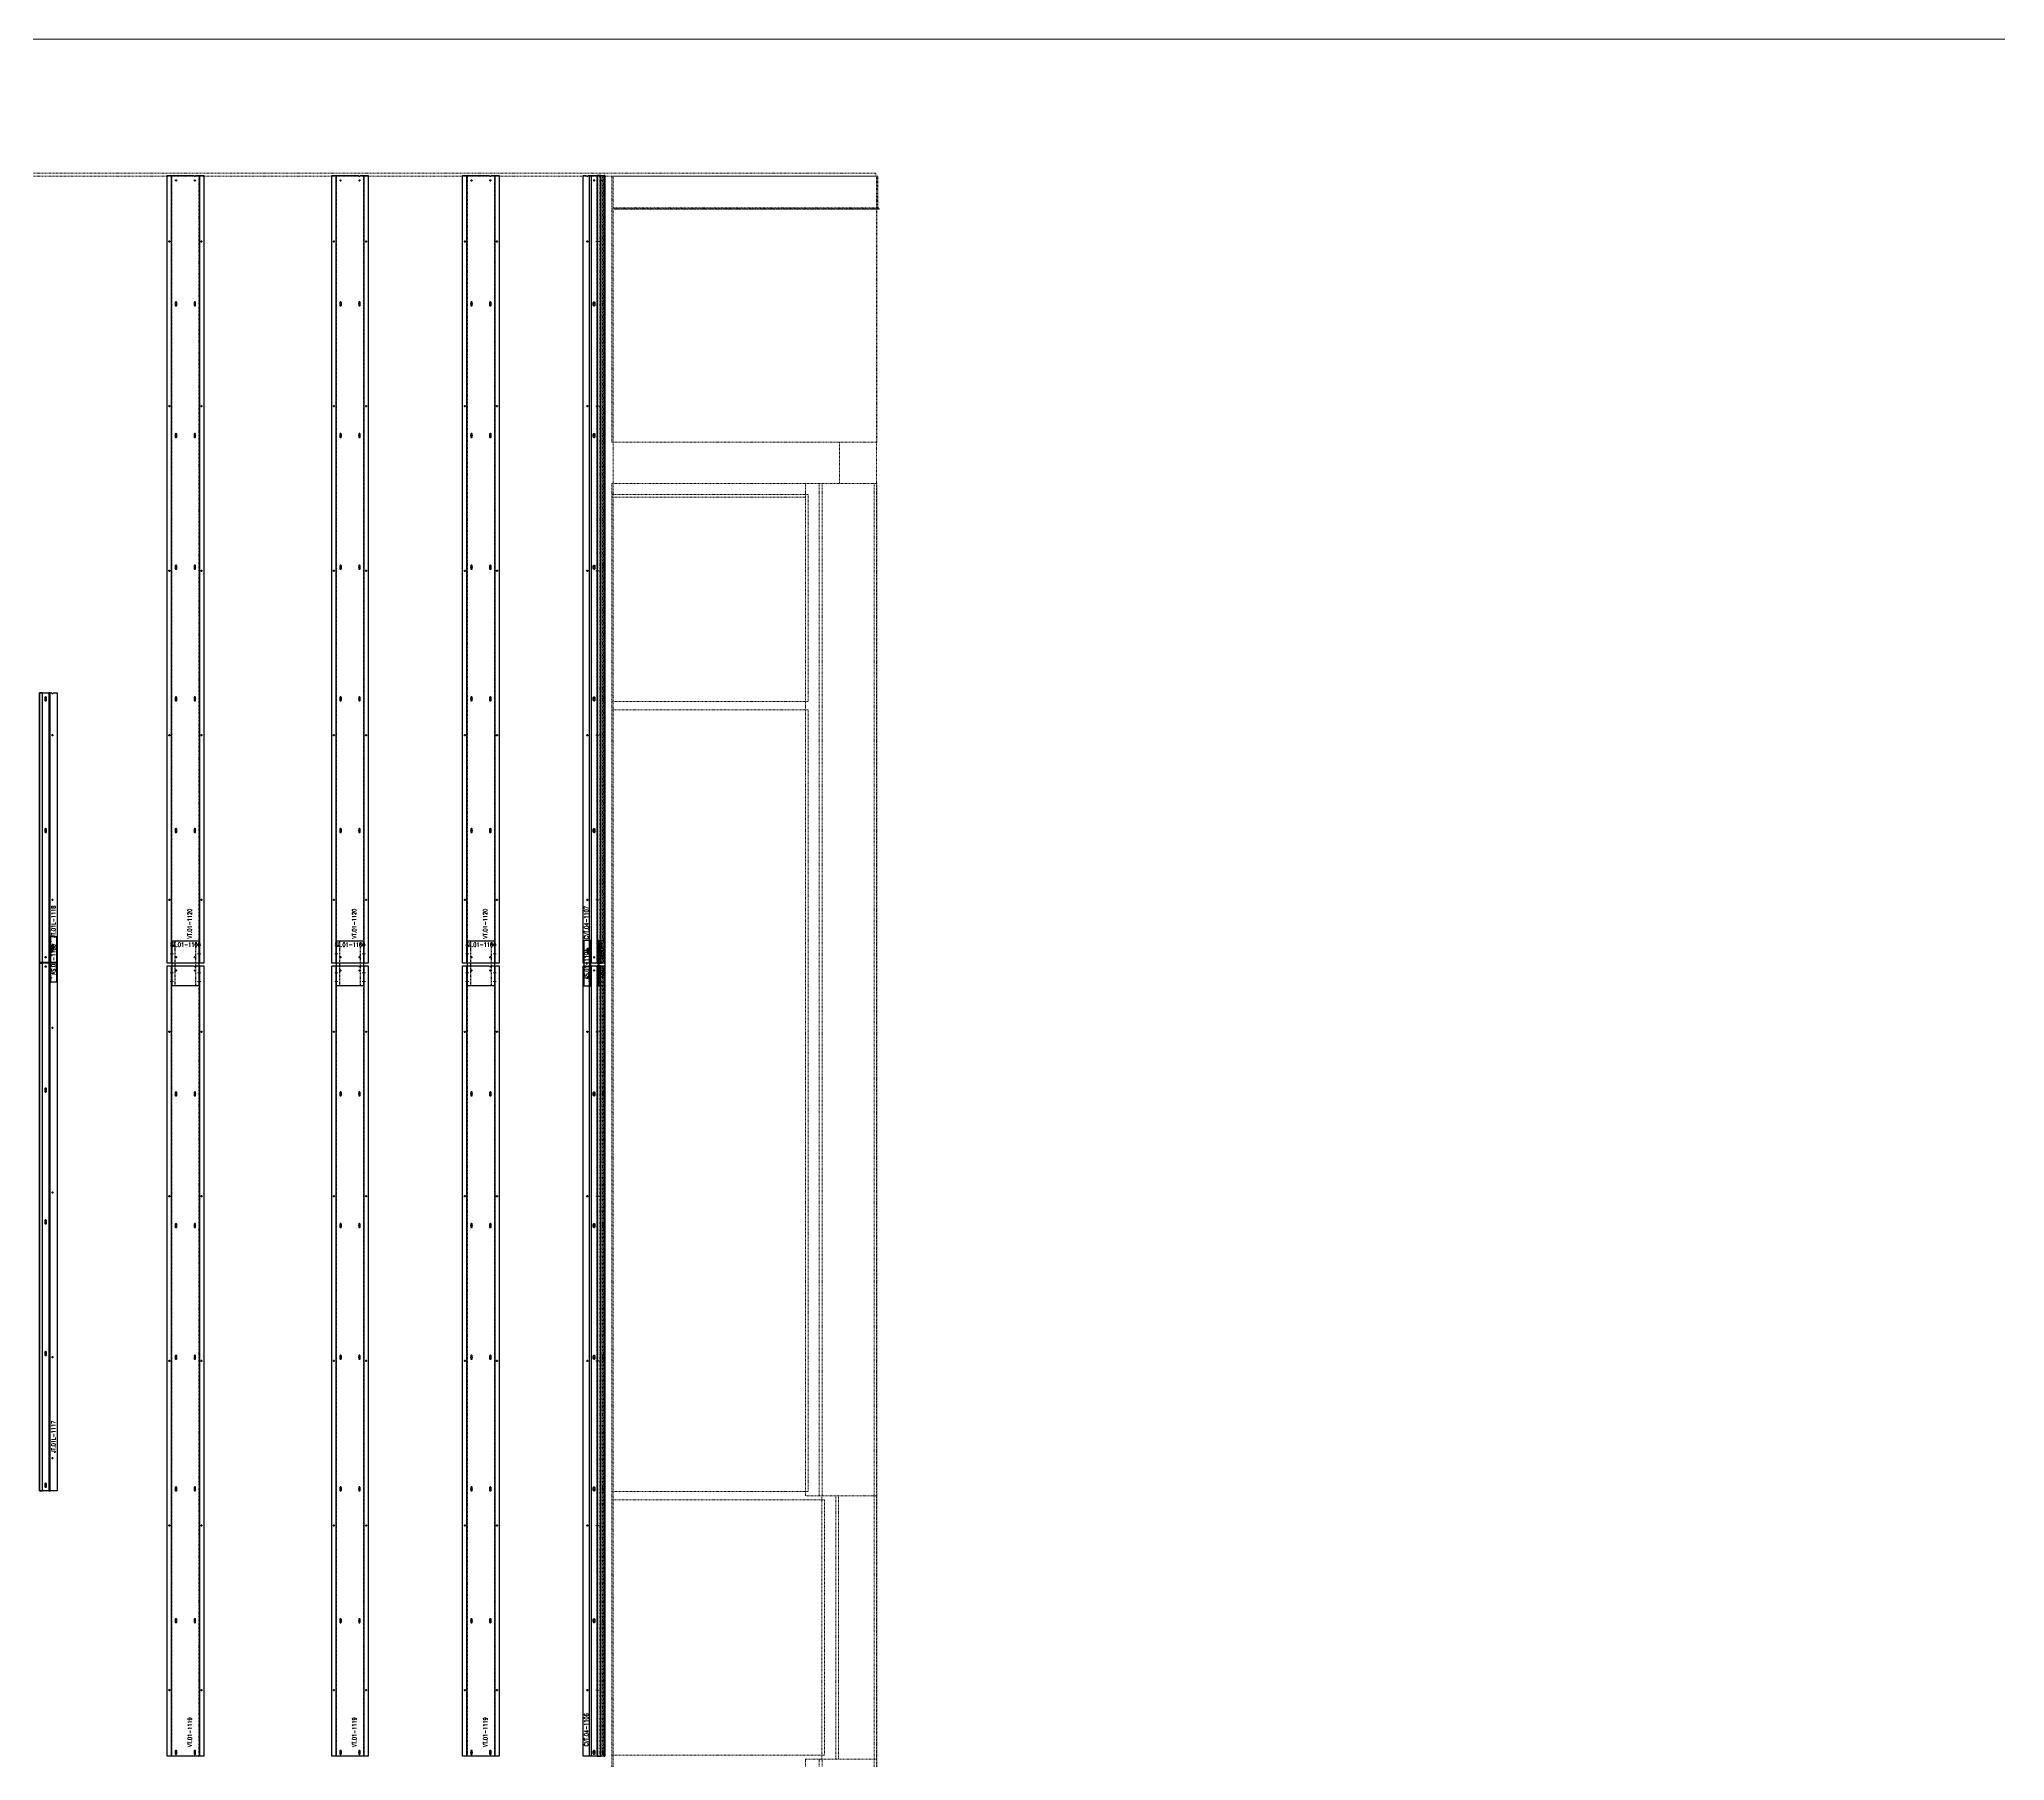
# Model space of a CAD drawing. Header units: inches. Extents: x 1191 to 4278, y -4365 to 1348.
# Drawn here: x 3887.1 to 4245.4, y 642.9 to 956.7 of the extents above; entities that cross this region are included whole.
import ezdxf

# ---------------------------------------------------------------- set-up
doc = ezdxf.new("R2010")
doc.units = ezdxf.units.IN
doc.header["$MEASUREMENT"] = 0
for name, pattern in [('NBK_Center', [0.541667, 0.333333, -0.0625, 0.083333, -0.0625]), ('NBK_Center2', [0.270833, 0.166667, -0.03125, 0.041667, -0.03125]), ('NBK_Hidden', [0.125, 0.083333, -0.041667]), ('NBK_Hidden2', [0.0625, 0.041667, -0.020833])]:
    doc.linetypes.add(name, pattern=pattern)
doc.layers.get('Defpoints').update_dxf_attribs({"color": 250, "lineweight": 0})
for name, color, linetype, lineweight in [('!Bracket', 11, 'Continuous', 25), ('!Clip - bent', 20, 'Continuous', 25), ('!Dimension', 50, 'Continuous', 5), ('!Extrusion', 140, 'Continuous', 25), ('!Linetype_Center', 220, 'NBK_Center', 9), ('!Linetype_Center2', 222, 'NBK_Center2', 9), ('!Linetype_Hidden', 210, 'NBK_Hidden', 9), ('!Misc2', 252, 'NBK_Hidden2', 5)]:
    doc.layers.add(name, color=color, linetype=linetype, lineweight=lineweight)
doc.styles.add('Romans', font='romans.shx', dxfattribs={"width": 0.8})

# ---------------------------------------------------------------- blocks, each defined once
blk = doc.blocks.new('A$C5F5DB627')
for p, q in [((2639.86, 1419.44), (570, 1419.44)), ((2639.86, 1418.92), (2639.86, 1419.44)), ((2639.86, 1418.92), (588, 1418.92)), ((2591.75, 1418.9), (2591.75, 1370.4)), ((2592, 1418.92), (2640.26, 1418.92)), ((2592, 1418.92), (2592, 338.15)), ((2640, 1418.92), (2640, 338.86)), ((2640.05, 1418.92), (2640.05, 1370.4)), ((2640.26, 1413.16), (2640.26, 1418.92)), ((2591.75, 1412.89), (2640.44, 1412.89)), ((2592, 1413.16), (2640.26, 1413.16)), ((2640.48, 1412.93), (2592.19, 1412.93)), ((2640.48, 1412.93), (2640.26, 1413.16)), ((2640.44, 1412.89), (2640.48, 1412.93)), ((2591.75, 1370.4), (2640.05, 1370.4)), ((2633.25, 1362.9), (2633.25, 1370.4)), ((2591.75, 338.4), (2591.75, 1362.9)), ((2640.05, 1362.9), (2591.75, 1362.9)), ((2627.05, 1362.9), (2627.05, 1178.4)), ((2629.55, 1362.9), (2629.55, 1178.4)), ((2630.07, 1362.9), (2630.07, 1178.4)), ((2639.55, 1362.9), (2639.55, 410.4)), ((2640.05, 1362.9), (2640.05, 338.58)), ((2627.52, 1360.87), (2591.75, 1360.87)), ((2591.75, 1360.4), (2627.05, 1360.4)), ((2627.52, 1323.15), (2627.52, 1360.87)), ((2591.75, 1323.15), (2627.52, 1323.15)), ((2627.52, 1321.65), (2591.75, 1321.65)), ((2627.52, 1179.15), (2627.52, 1321.65)), ((2591.75, 1179.15), (2627.52, 1179.15)), ((2630.52, 1177.65), (2591.75, 1177.65)), ((2640.05, 1178.4), (2627.05, 1178.4)), ((2630.05, 1178.4), (2630.05, 1130.4)), ((2630.52, 1131.15), (2630.52, 1177.65)), ((2632.55, 1178.4), (2632.55, 1130.4)), ((2633.07, 1178.4), (2633.07, 1130.4)), ((2591.75, 1131.15), (2630.52, 1131.15)), ((2627.05, 1130.4), (2640.05, 1130.4)), ((2627.05, 1130.4), (2627.05, 410.4)), ((2629.55, 1130.4), (2629.55, 410.4)), ((2630.07, 1130.4), (2630.07, 410.4))]:
    blk.add_line(p, q)
blk = doc.blocks.new('WEEP HOLE')
at = {"layer": '!Linetype_Center'}
for p, q in [((-0.22, 0.37), (0.22, 0.37)), ((0, 0.83), (0, -0.08))]:
    blk.add_line(p, q, dxfattribs=at)
at = {"color": 0}
blk.add_lwpolyline([(-0.14, 0.61), (-0.14, 0.14, 0.414214), (0, 0, 0.414214), (0.14, 0.14), (0.14, 0.61, 0.414214), (0, 0.75, 0.414214)], format="xyb", close=True, dxfattribs=at)
blk = doc.blocks.new('TAP HOLE_5mm')
at = {"layer": '!Linetype_Center2'}
for points in [[(-0.18, 0), (0.18, 0)], [(0, 0.18), (0, -0.18)]]:
    blk.add_lwpolyline(points, dxfattribs=at)
blk.add_circle((0, 0), 0.101)
blk = doc.blocks.new('JT.01L-1118')
at = {"layer": '!Extrusion'}
for points in [[(0.57, 0), (0.57, 49.23), (0, 49.23), (0, 0)], [(1.95, 0), (1.95, 49.23), (1.69, 49.23), (1.69, 0)]]:
    blk.add_lwpolyline(points, close=True, dxfattribs=at)
blk.add_lwpolyline([(0, 0), (0, 49.23), (2.22, 49.23, 1), (2.5, 49.23), (3.25, 49.23), (3.25, 0)], format="xyb", close=True, dxfattribs=at)
at = {"layer": '!Extrusion', "linetype": 'NBK_Hidden'}
for points in [[(0.08, 0), (0.08, 49.23), (0, 49.23), (0, 0)], [(1.95, 0), (1.95, 49.23), (1.87, 49.23), (1.87, 0)]]:
    blk.add_lwpolyline(points, close=True, dxfattribs=at)
at = {"layer": '!Extrusion'}
for p in [(1.13, 47.78), (1.13, 23.78)]:
    blk.add_blockref('WEEP HOLE', p, dxfattribs=at)
at = {"layer": '!Extrusion', "rotation": 360}
for p in [(2.36, 41.52), (2.36, 11.52), (1.13, 1.06), (2.36, 2.18)]:
    blk.add_blockref('TAP HOLE_5mm', p, dxfattribs=at)
at = {"layer": 'Defpoints', "color": 2, "insert": (2.54, 7.55), "char_height": 0.75, "width": 1.65, "attachment_point": 5, "rotation": 90, "style": 'Romans'}
blk.add_mtext('JT.01L-1118', dxfattribs=at)
blk = doc.blocks.new('SECTION CLEAR HOLE 1')
at = {"layer": '!Linetype_Center2'}
blk.add_line((-0.33, 0, 0), (0.26, 0, 0), dxfattribs=at)
at = {"layer": '!Misc2'}
blk.add_lwpolyline([(-0.12, 0.1), (0, 0.1), (0, -0.1), (-0.12, -0.1)], close=True, dxfattribs=at)
blk = doc.blocks.new('SLOTTED SECTION1')
at = {"layer": '!Linetype_Center2'}
blk.add_lwpolyline([(-0.24, 0), (0.12, 0)], dxfattribs=at)
at = {"layer": '!Misc2'}
blk.add_lwpolyline([(-0.12, 0.47), (0, 0.47), (0, -0.47), (-0.12, -0.47)], close=True, dxfattribs=at)
blk = doc.blocks.new('SLOTTED HOLE 1')
at = {"layer": '!Linetype_Center'}
for p, q in [((0, 0.55), (0, -0.55)), ((-0.22, 0), (0.22, 0))]:
    blk.add_line(p, q, dxfattribs=at)
at = {"color": 0}
blk.add_lwpolyline([(-0.14, 0.33), (-0.14, -0.33, 0.414214), (0, -0.47, 0.414214), (0.14, -0.33), (0.14, 0.33, 0.414214), (0, 0.47, 0.414214)], format="xyb", close=True, dxfattribs=at)
blk = doc.blocks.new('AS.01-1100')
at = {"layer": '!Bracket'}
for points in [[(-1.3, 4.65), (-0.12, 4.65), (-0.12, -3.67), (-1.3, -3.67)], [(-1.3, -3.67), (-1.18, -3.67), (-1.18, 4.65), (-1.3, 4.65)]]:
    blk.add_lwpolyline(points, close=True, dxfattribs=at)
at = {"layer": '!Dimension'}
for name, p in [('SLOTTED SECTION1', (-1.18, 3.73)), ('SLOTTED SECTION1', (-1.18, 2.15)), ('SECTION CLEAR HOLE 1', (-1.18, -1.3)), ('SECTION CLEAR HOLE 1', (-1.18, -2.88))]:
    blk.add_blockref(name, p, dxfattribs=at)
at = {"layer": '!Extrusion', "linetype": 'NBK_Hidden'}
blk.add_blockref('SLOTTED HOLE 1', (-0.83, 2.75), dxfattribs=at)
at = {"layer": '!Extrusion', "rotation": 360}
blk.add_blockref('TAP HOLE_5mm', (-0.83, -2.09), dxfattribs=at)
at = {"layer": 'Defpoints', "color": 30, "insert": (-0.71, 0.49), "char_height": 0.75, "width": 1.65, "attachment_point": 5, "rotation": 90, "style": 'Romans'}
blk.add_mtext('AS.01-1100', dxfattribs=at)
blk = doc.blocks.new('JT.01L-1117')
at = {"layer": '!Extrusion'}
blk.add_lwpolyline([(-3.25, 96.4), (-1.02, 96.4, 1), (-0.75, 96.4), (0, 96.4)], format="xyb", dxfattribs=at)
for points in [[(0, 96.4), (0, 0), (-3.25, 0), (-3.25, 96.4)], [(-3.25, 96.4), (-3.25, 0), (-2.68, 0), (-2.68, 96.4)], [(-1.56, 96.4), (-1.56, 0), (-1.3, 0), (-1.3, 96.4)]]:
    blk.add_lwpolyline(points, dxfattribs=at)
at = {"layer": '!Extrusion', "linetype": 'NBK_Hidden'}
for points in [[(-3.25, 96.4), (-3.25, 0), (-3.17, 0), (-3.17, 96.4)], [(-1.38, 96.4), (-1.38, 0), (-1.3, 0), (-1.3, 96.4)]]:
    blk.add_lwpolyline(points, dxfattribs=at)
at = {"layer": '!Dimension'}
blk.add_blockref('AS.01-1100', (0, 96.4), dxfattribs=at)
at = {"layer": '!Extrusion', "rotation": 360}
for p in [(-2.12, 95.57), (-0.89, 84.4), (-0.89, 54.4), (-0.89, 24.4), (-0.89, 6)]:
    blk.add_blockref('TAP HOLE_5mm', p, dxfattribs=at)
at = {"layer": '!Extrusion'}
for p in [(-2.12, 72.68), (-2.12, 48.68), (-2.12, 24.68), (-2.12, 0.68)]:
    blk.add_blockref('WEEP HOLE', p, dxfattribs=at)
at = {"layer": 'Defpoints', "color": 2, "insert": (-0.71, 9.87), "char_height": 0.75, "width": 1.65, "attachment_point": 5, "rotation": 90, "style": 'Romans'}
blk.add_mtext('JT.01L-1117', dxfattribs=at)
blk = doc.blocks.new('19mm WEEP HOLE')
at = {"layer": '!Linetype_Center'}
blk.add_line((-0.37, 0.2), (-0.37, -0.12), dxfattribs=at)
at = {"linetype": 'NBK_Hidden'}
blk.add_lwpolyline([(-0.75, 0.08), (0, 0.08), (0, 0), (-0.75, 0)], close=True, dxfattribs=at)
blk = doc.blocks.new('CLEAR SECTION HOLE')
at = {"layer": '!Linetype_Center2'}
blk.add_line((-0.33, 0), (0.26, 0), dxfattribs=at)
at = {"layer": '!Misc2'}
blk.add_lwpolyline([(-0.08, 0.1), (0, 0.1), (0, -0.1), (-0.08, -0.1)], close=True, dxfattribs=at)
blk = doc.blocks.new('HOLE SECTION')
at = {"layer": '!Linetype_Center2'}
blk.add_line((-0.33, 0), (0.26, 0), dxfattribs=at)
at = {"layer": '!Misc2'}
blk.add_lwpolyline([(-0.09, 0.1), (0, 0.1), (0, -0.1), (-0.09, -0.1)], close=True, dxfattribs=at)
blk = doc.blocks.new('CVT.04-1107-')
at = {"layer": '!Extrusion'}
blk.add_lwpolyline([(0, 0), (-3.97, 0), (-3.97, 143.54), (-3.34, 143.54, 1), (-3.06, 143.54), (0, 143.54)], format="xyb", close=True, dxfattribs=at)
for points in [[(-2.78, 143.54), (-2.53, 143.54), (-2.53, 0), (-2.78, 0)], [(-1.41, 0), (-0.76, 0), (-0.76, 143.54), (-1.41, 143.54)]]:
    blk.add_lwpolyline(points, close=True, dxfattribs=at)
at = {"layer": '!Extrusion', "linetype": 'NBK_Hidden'}
for points in [[(-1.33, 0), (-1.42, 0), (-1.42, 143.54), (-1.33, 143.54)], [(-0.76, 0), (-0.86, 0), (-0.86, 143.54), (-0.76, 143.54)], [(-0.35, 143.54), (-0.28, 143.54), (-0.28, 0), (-0.35, 0)], [(-0.14, 0), (-0.04, 0), (-0.04, 143.54), (-0.14, 143.54)]]:
    blk.add_lwpolyline(points, close=True, dxfattribs=at)
at = {"layer": '!Dimension', "rotation": 360}
for name, p in [('CLEAR SECTION HOLE', (-0.28, 142.66)), ('HOLE SECTION', (-1.33, 131.52)), ('HOLE SECTION', (-1.33, 101.52)), ('HOLE SECTION', (-1.33, 71.52)), ('HOLE SECTION', (-1.33, 41.52)), ('HOLE SECTION', (-1.33, 11.52)), ('CLEAR SECTION HOLE', (-0.28, 1.06))]:
    blk.add_blockref(name, p, dxfattribs=at)
at = {"layer": '!Extrusion', "xscale": -1}
for name, p in [('TAP HOLE_5mm', (-1.97, 142.66)), ('WEEP HOLE', (-1.97, 119.78)), ('WEEP HOLE', (-1.97, 95.78)), ('WEEP HOLE', (-1.97, 71.78)), ('WEEP HOLE', (-1.97, 47.78)), ('WEEP HOLE', (-1.97, 23.78)), ('TAP HOLE_5mm', (-1.97, 1.06))]:
    blk.add_blockref(name, p, dxfattribs=at)
at = {"layer": '!Extrusion'}
for name, p, rotation in [('TAP HOLE_5mm', (-3.2, 131.52), 360), ('19mm WEEP HOLE', (-0.35, 119.78), 270), ('TAP HOLE_5mm', (-3.2, 101.52), 360), ('19mm WEEP HOLE', (-0.35, 95.78), 270), ('TAP HOLE_5mm', (-3.2, 71.52), 360), ('19mm WEEP HOLE', (-0.35, 71.78), 270), ('19mm WEEP HOLE', (-0.35, 47.78), 270), ('TAP HOLE_5mm', (-3.2, 41.52), 360), ('19mm WEEP HOLE', (-0.35, 23.78), 270), ('TAP HOLE_5mm', (-3.2, 11.52), 360)]:
    blk.add_blockref(name, p, dxfattribs=dict(at, rotation=rotation))
at = {"layer": 'Defpoints', "color": 3, "insert": (-3.38, 7.38), "char_height": 0.75, "width": 1.65, "attachment_point": 5, "rotation": 90, "style": 'Romans'}
blk.add_mtext('CVT.04-1107', dxfattribs=at)
blk = doc.blocks.new('SLOTTED SECTION HOLE')
at = {"layer": '!Linetype_Center2'}
blk.add_line((-0.33, 0), (0.26, 0), dxfattribs=at)
at = {"layer": '!Misc2'}
blk.add_lwpolyline([(-0.08, 0.47), (0, 0.47), (0, -0.47), (-0.08, -0.47)], close=True, dxfattribs=at)
blk = doc.blocks.new('VT.01-1120-')
at = {"layer": '!Extrusion'}
blk.add_lwpolyline([(3.33, 0), (-3.33, 0), (-3.33, 143.54), (1.58, 143.54, 1), (1.86, 143.54), (3.33, 143.54)], format="xyb", close=True, dxfattribs=at)
blk.add_lwpolyline([(1.86, 143.54), (2.54, 143.54), (2.54, 0), (-2.54, 0), (-2.54, 143.54), (1.58, 143.54)], dxfattribs=at)
at = {"layer": '!Extrusion', "linetype": 'NBK_Hidden'}
blk.add_lwpolyline([(1.86, 143.54), (2.46, 143.54), (2.46, 0), (-2.46, 0), (-2.46, 143.54), (1.58, 143.54)], dxfattribs=at)
at = {"layer": '!Dimension', "rotation": 360}
for p in [(-2.46, 3.24), (2.54, 3.24), (-2.46, 1.66), (2.54, 1.66)]:
    blk.add_blockref('SLOTTED SECTION HOLE', p, dxfattribs=at)
at = {"layer": '!Extrusion', "rotation": 360}
for name, p in [('TAP HOLE_5mm', (-1.72, 142.66)), ('TAP HOLE_5mm', (1.72, 142.66)), ('TAP HOLE_5mm', (-2.93, 131.52)), ('TAP HOLE_5mm', (2.93, 131.52)), ('WEEP HOLE', (-1.72, 119.78)), ('WEEP HOLE', (1.72, 119.78)), ('TAP HOLE_5mm', (-2.93, 101.52)), ('TAP HOLE_5mm', (2.93, 101.52)), ('WEEP HOLE', (-1.72, 95.78)), ('WEEP HOLE', (1.72, 95.78)), ('TAP HOLE_5mm', (-2.93, 71.52)), ('WEEP HOLE', (-1.72, 71.78)), ('WEEP HOLE', (1.72, 71.78)), ('TAP HOLE_5mm', (2.93, 71.52)), ('WEEP HOLE', (-1.72, 47.78)), ('WEEP HOLE', (1.72, 47.78)), ('TAP HOLE_5mm', (-2.93, 41.52)), ('TAP HOLE_5mm', (2.93, 41.52)), ('WEEP HOLE', (-1.72, 23.78)), ('WEEP HOLE', (1.72, 23.78)), ('TAP HOLE_5mm', (-2.93, 11.52)), ('TAP HOLE_5mm', (2.93, 11.52)), ('TAP HOLE_5mm', (-1.72, 1.06)), ('TAP HOLE_5mm', (1.72, 1.06))]:
    blk.add_blockref(name, p, dxfattribs=at)
at = {"layer": 'Defpoints', "color": 1, "insert": (0.77, 7.19), "char_height": 0.75, "width": 1.65, "attachment_point": 5, "rotation": 90, "style": 'Romans'}
blk.add_mtext('VT.01-1120', dxfattribs=at)
blk = doc.blocks.new('SL.01-1101')
at = {"layer": '!Bracket'}
for points in [[(4.65, -1.3), (4.65, -0.12), (-3.67, -0.12), (-3.67, -1.3)], [(-3.67, -1.3), (-3.67, -1.18), (4.65, -1.18), (4.65, -1.3)]]:
    blk.add_lwpolyline(points, close=True, dxfattribs=at)
at = {"layer": '!Dimension', "xscale": -1, "rotation": 270}
for name, p in [('SECTION CLEAR HOLE 1', (-2.88, -1.18)), ('SECTION CLEAR HOLE 1', (-1.3, -1.18)), ('SLOTTED SECTION1', (2.15, -1.18)), ('SLOTTED SECTION1', (3.73, -1.18))]:
    blk.add_blockref(name, p, dxfattribs=at)
at = {"layer": '!Extrusion', "xscale": -1, "rotation": 270}
blk.add_blockref('TAP HOLE_5mm', (-2.09, -0.83), dxfattribs=at)
at = {"layer": '!Extrusion', "linetype": 'NBK_Hidden', "xscale": -1, "rotation": 270}
blk.add_blockref('SLOTTED HOLE 1', (2.75, -0.83), dxfattribs=at)
at = {"layer": 'Defpoints', "color": 30, "insert": (0.32, -0.6), "char_height": 0.75, "width": 1.65, "attachment_point": 5, "style": 'Romans'}
blk.add_mtext('AS.01-1101', dxfattribs=at)
blk = doc.blocks.new('AS.01-1100-')
at = {"layer": '!Bracket'}
for points in [[(4.65, 1.33), (4.65, 0.15), (-3.67, 0.15), (-3.67, 1.33)], [(-3.67, 1.33), (-3.67, 1.21), (4.65, 1.21), (4.65, 1.33)]]:
    blk.add_lwpolyline(points, close=True, dxfattribs=at)
at = {"layer": '!Dimension', "rotation": 270}
for name, p in [('SECTION CLEAR HOLE 1', (-2.09, 1.21)), ('SLOTTED SECTION1', (2.75, 1.21))]:
    blk.add_blockref(name, p, dxfattribs=at)
at = {"layer": '!Extrusion', "rotation": 270}
for p in [(-2.88, 0.86, 0), (-1.3, 0.86, 0)]:
    blk.add_blockref('TAP HOLE_5mm', p, dxfattribs=at)
at = {"layer": '!Extrusion', "linetype": 'NBK_Hidden', "rotation": 270}
for p in [(2.15, 0.86), (3.73, 0.86)]:
    blk.add_blockref('SLOTTED HOLE 1', p, dxfattribs=at)
at = {"layer": 'Defpoints', "color": 30, "insert": (0.49, 0.74), "char_height": 0.75, "width": 1.65, "attachment_point": 5, "style": 'Romans'}
blk.add_mtext('AS.01-1100', dxfattribs=at)
blk = doc.blocks.new('CVT.04-1106-')
at = {"layer": '!Extrusion'}
blk.add_lwpolyline([(0, 0), (-3.97, 0), (-3.97, 144.02), (-3.34, 144.02, 1), (-3.06, 144.02), (0, 144.02)], format="xyb", close=True, dxfattribs=at)
for points in [[(-2.78, 144.02), (-2.53, 144.02), (-2.53, 0), (-2.78, 0)], [(-1.41, 0), (-0.76, 0), (-0.76, 144.02), (-1.41, 144.02)]]:
    blk.add_lwpolyline(points, close=True, dxfattribs=at)
at = {"layer": '!Extrusion', "linetype": 'NBK_Hidden'}
for points in [[(-1.33, 0), (-1.42, 0), (-1.42, 144.02), (-1.33, 144.02)], [(-0.76, 0), (-0.86, 0), (-0.86, 144.02), (-0.76, 144.02)], [(-0.35, 144.02), (-0.28, 144.02), (-0.28, 0), (-0.35, 0)], [(-0.14, 0), (-0.04, 0), (-0.04, 144.02), (-0.14, 144.02)]]:
    blk.add_lwpolyline(points, close=True, dxfattribs=at)
at = {"layer": '!Dimension', "rotation": 360}
for name, p in [('CLEAR SECTION HOLE', (-0.28, 143.19)), ('HOLE SECTION', (-1.33, 132.02)), ('HOLE SECTION', (-1.33, 102.02)), ('HOLE SECTION', (-1.33, 72.02)), ('HOLE SECTION', (-1.33, 42.02)), ('HOLE SECTION', (-1.33, 12.02))]:
    blk.add_blockref(name, p, dxfattribs=at)
at = {"layer": '!Extrusion', "xscale": -1}
for name, p in [('TAP HOLE_5mm', (-1.97, 143.19)), ('WEEP HOLE', (-1.97, 120.3)), ('WEEP HOLE', (-1.97, 96.3)), ('WEEP HOLE', (-1.97, 72.3)), ('WEEP HOLE', (-1.97, 48.3)), ('WEEP HOLE', (-1.97, 24.3)), ('WEEP HOLE', (-1.97, 0.29))]:
    blk.add_blockref(name, p, dxfattribs=at)
at = {"layer": '!Extrusion'}
for name, p, rotation in [('TAP HOLE_5mm', (-3.2, 132.02), 360), ('19mm WEEP HOLE', (-0.35, 120.3), 270), ('TAP HOLE_5mm', (-3.2, 102.02), 360), ('19mm WEEP HOLE', (-0.35, 96.3), 270), ('TAP HOLE_5mm', (-3.2, 72.02), 360), ('19mm WEEP HOLE', (-0.35, 72.3), 270), ('19mm WEEP HOLE', (-0.35, 48.3), 270), ('TAP HOLE_5mm', (-3.2, 42.02), 360), ('19mm WEEP HOLE', (-0.35, 24.3), 270), ('TAP HOLE_5mm', (-3.2, 12.02), 360), ('19mm WEEP HOLE', (-0.35, 0.29), 270)]:
    blk.add_blockref(name, p, dxfattribs=dict(at, rotation=rotation))
at = {"color": 144, "rotation": 90}
for name, p in [('SL.01-1101', (-3.93, 144.02)), ('AS.01-1100-', (0.15, 144.02))]:
    blk.add_blockref(name, p, dxfattribs=at)
at = {"layer": 'Defpoints', "color": 3, "insert": (-3.38, 4.78), "char_height": 0.75, "width": 1.65, "attachment_point": 5, "rotation": 90, "style": 'Romans'}
blk.add_mtext('CVT.04-1106', dxfattribs=at)
blk = doc.blocks.new('VT.01-1119-')
at = {"layer": '!Extrusion'}
blk.add_lwpolyline([(-2.45, 148.55), (2.45, 148.55), (2.45, 140.35), (-2.45, 140.35)], close=True, dxfattribs=at)
at = {"layer": '!Extrusion', "linetype": 'NBK_Hidden2'}
blk.add_lwpolyline([(-1.86, 148.55), (1.86, 148.55), (1.86, 140.35), (-1.86, 140.35)], close=True, dxfattribs=at)
at = {"layer": '!Extrusion'}
blk.add_lwpolyline([(3.33, 0), (-3.33, 0), (-3.33, 144.02), (1.58, 144.02, 1), (1.86, 144.02), (3.33, 144.02)], format="xyb", close=True, dxfattribs=at)
blk.add_lwpolyline([(1.86, 144.02), (2.54, 144.02), (2.54, 0), (-2.54, 0), (-2.54, 144.02), (1.58, 144.02)], dxfattribs=at)
at = {"layer": '!Extrusion', "linetype": 'NBK_Hidden'}
blk.add_lwpolyline([(1.86, 144.02), (2.46, 144.02), (2.46, 0), (-2.46, 0), (-2.46, 144.02), (1.58, 144.02)], dxfattribs=at)
at = {"layer": '!Dimension', "rotation": 360}
for p in [(-2.46, 142.73), (-2.46, 141.15), (2.54, 142.73), (2.54, 141.15)]:
    blk.add_blockref('CLEAR SECTION HOLE', p, dxfattribs=at)
at = {"layer": '!Extrusion', "rotation": 360}
for name, p in [('TAP HOLE_5mm', (-1.72, 143.19)), ('TAP HOLE_5mm', (1.72, 143.19)), ('TAP HOLE_5mm', (-2.93, 132.02)), ('TAP HOLE_5mm', (2.93, 132.02)), ('WEEP HOLE', (-1.72, 120.3)), ('WEEP HOLE', (1.72, 120.3)), ('TAP HOLE_5mm', (-2.93, 102.02)), ('TAP HOLE_5mm', (2.93, 102.02)), ('WEEP HOLE', (-1.72, 96.3)), ('WEEP HOLE', (1.72, 96.3)), ('TAP HOLE_5mm', (-2.93, 72.02)), ('WEEP HOLE', (-1.72, 72.3)), ('WEEP HOLE', (1.72, 72.3)), ('TAP HOLE_5mm', (2.93, 72.02)), ('WEEP HOLE', (-1.72, 48.3)), ('WEEP HOLE', (1.72, 48.3)), ('TAP HOLE_5mm', (-2.93, 42.02)), ('TAP HOLE_5mm', (2.93, 42.02)), ('WEEP HOLE', (-1.72, 24.3)), ('WEEP HOLE', (1.72, 24.3)), ('TAP HOLE_5mm', (-2.93, 12.02)), ('TAP HOLE_5mm', (2.93, 12.02)), ('WEEP HOLE', (-1.72, 0.29)), ('WEEP HOLE', (1.72, 0.29))]:
    blk.add_blockref(name, p, dxfattribs=at)
at = {"layer": 'Defpoints', "color": 30, "insert": (0.03, 147.88), "char_height": 0.75, "width": 1.65, "attachment_point": 5, "style": 'Romans'}
blk.add_mtext('SL.01-1100', dxfattribs=at)
at = {"layer": 'Defpoints', "color": 1, "insert": (0.8, 4.36), "char_height": 0.75, "width": 1.65, "attachment_point": 5, "rotation": 90, "style": 'Romans'}
blk.add_mtext('VT.01-1119', dxfattribs=at)
blk = doc.blocks.new('NORTH TRACKS')
at = {"layer": '!Clip - bent', "color": 3}
for name, p in [('VT.01-1120-', (1944, 1185.58)), ('VT.01-1120-', (1974, 1185.58)), ('VT.01-1120-', (1997.87, 1185.58)), ('CVT.04-1107-', (2020.47, 1185.58)), ('JT.01L-1118', (1917.39, 1185.58))]:
    blk.add_blockref(name, p, dxfattribs=at)
at = {"layer": '!Clip - bent'}
blk.add_blockref('CVT.04-1106-', (2020.47, 1041.06), dxfattribs=at)
at = {"layer": '!Dimension'}
for name, p in [('JT.01L-1117', (1920.64, 1089.37)), ('VT.01-1119-', (1944, 1041.06)), ('VT.01-1119-', (1974, 1041.06)), ('VT.01-1119-', (1997.87, 1041.06))]:
    blk.add_blockref(name, p, dxfattribs=at)

msp = doc.modelspace()

# ---------------------------------------------------------------- linework, layer by layer
at = {"layer": 'Defpoints'}
msp.add_lwpolyline([(1941.12, 956.66), (4245.39, 956.66)], dxfattribs=at)

# ---------------------------------------------------------------- block references
at = {"layer": '!Clip - bent', "color": 3}
msp.add_blockref('NORTH TRACKS', (1969.71, -397.29, -1349.31), dxfattribs=at)
at = {"layer": '!Linetype_Hidden'}
msp.add_blockref('A$C5F5DB627', (1399.71, -487.19), dxfattribs=at)

doc.saveas('drawing.dxf')
